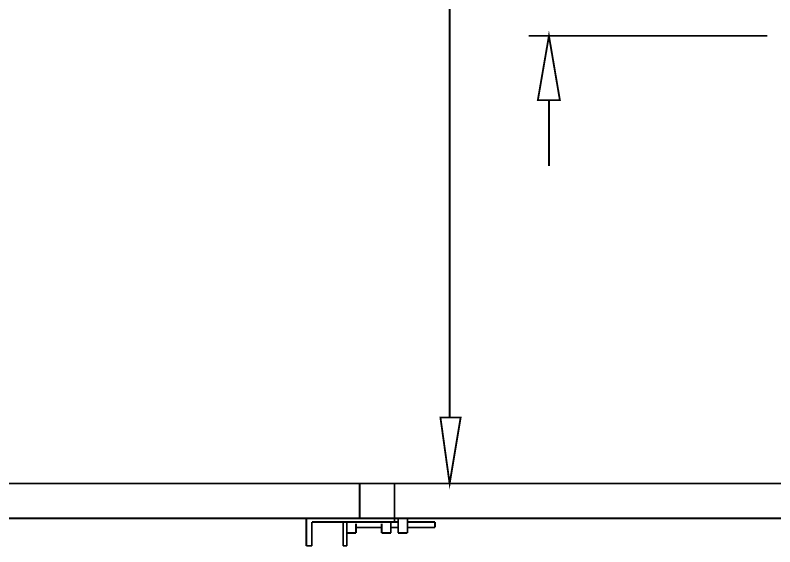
# Model space of a CAD drawing. Header units: metres. Extents: x 3290 to 4536, y 1562 to 1983.
# Drawn here: x 4135.54 to 4146.43, y 1698.18 to 1705.81 of the extents above; entities that cross this region are included whole.
import ezdxf

# ---------------------------------------------------------------- set-up
doc = ezdxf.new("R2010")
doc.units = ezdxf.units.M
doc.layers.add('C00-00-00-BLACK', color=7, linetype='Continuous')
doc.layers.add('C00-7E-FF', color=150, linetype='Continuous')

msp = doc.modelspace()

# ---------------------------------------------------------------- linework, layer by layer
at = {"layer": 'C00-00-00-BLACK', "const_width": 0.0263}
for points in [[(4124.854, 1699.091), (4146.772, 1699.091)], [(4140.476, 1699.091), (4140.476, 1698.592)], [(4140.975, 1699.091), (4140.975, 1698.592)], [(4124.854, 1698.592), (4146.772, 1698.592)], [(4139.712, 1698.196), (4139.712, 1698.592)], [(4140.975, 1698.592), (4140.975, 1698.538)], [(4141.028, 1698.381), (4141.028, 1698.592)], [(4141.161, 1698.381), (4141.161, 1698.592)], [(4139.791, 1698.196), (4139.791, 1698.538)], [(4139.791, 1698.538), (4141.028, 1698.538)], [(4140.239, 1698.538), (4140.239, 1698.196)], [(4140.292, 1698.196), (4140.292, 1698.538)], [(4140.423, 1698.381), (4140.423, 1698.513)], [(4140.423, 1698.46), (4140.791, 1698.46)], [(4140.791, 1698.381), (4140.791, 1698.513)], [(4140.923, 1698.381), (4140.923, 1698.538)], [(4140.923, 1698.46), (4141.028, 1698.46)], [(4141.556, 1698.538), (4141.161, 1698.538)], [(4141.161, 1698.46), (4141.556, 1698.46)], [(4141.556, 1698.46), (4141.556, 1698.538)], [(4140.292, 1698.381), (4140.423, 1698.381)], [(4140.791, 1698.381), (4140.923, 1698.381)], [(4141.028, 1698.381), (4141.161, 1698.381)], [(4139.712, 1698.196), (4139.791, 1698.196)], [(4140.239, 1698.196), (4140.292, 1698.196)]]:
    msp.add_lwpolyline(points, dxfattribs=at)
at = {"layer": 'C00-7E-FF', "const_width": 0.0263}
for points in [[(4141.766, 1700.039), (4141.766, 1716.888)], [(4146.323, 1705.515), (4142.9, 1705.515)], [(4143.19, 1704.593), (4143.19, 1703.646)], [(4141.293, 1699.091), (4142.083, 1699.091)]]:
    msp.add_lwpolyline(points, dxfattribs=at)
for points in [[(4143.031, 1704.593), (4143.347, 1704.593), (4143.19, 1705.515), (4143.031, 1704.593)], [(4141.634, 1700.039), (4141.924, 1700.039), (4141.766, 1699.091), (4141.634, 1700.039)]]:
    msp.add_lwpolyline(points, close=True, dxfattribs=at)
at = {"layer": 'C00-7E-FF'}
for points in [[(4143.031, 1704.593), (4143.347, 1704.593), (4143.19, 1705.515), (4143.031, 1704.593)], [(4141.634, 1700.039), (4141.924, 1700.039), (4141.766, 1699.091), (4141.634, 1700.039)]]:
    msp.add_lwpolyline(points, close=True, dxfattribs=at)

doc.saveas('drawing.dxf')
